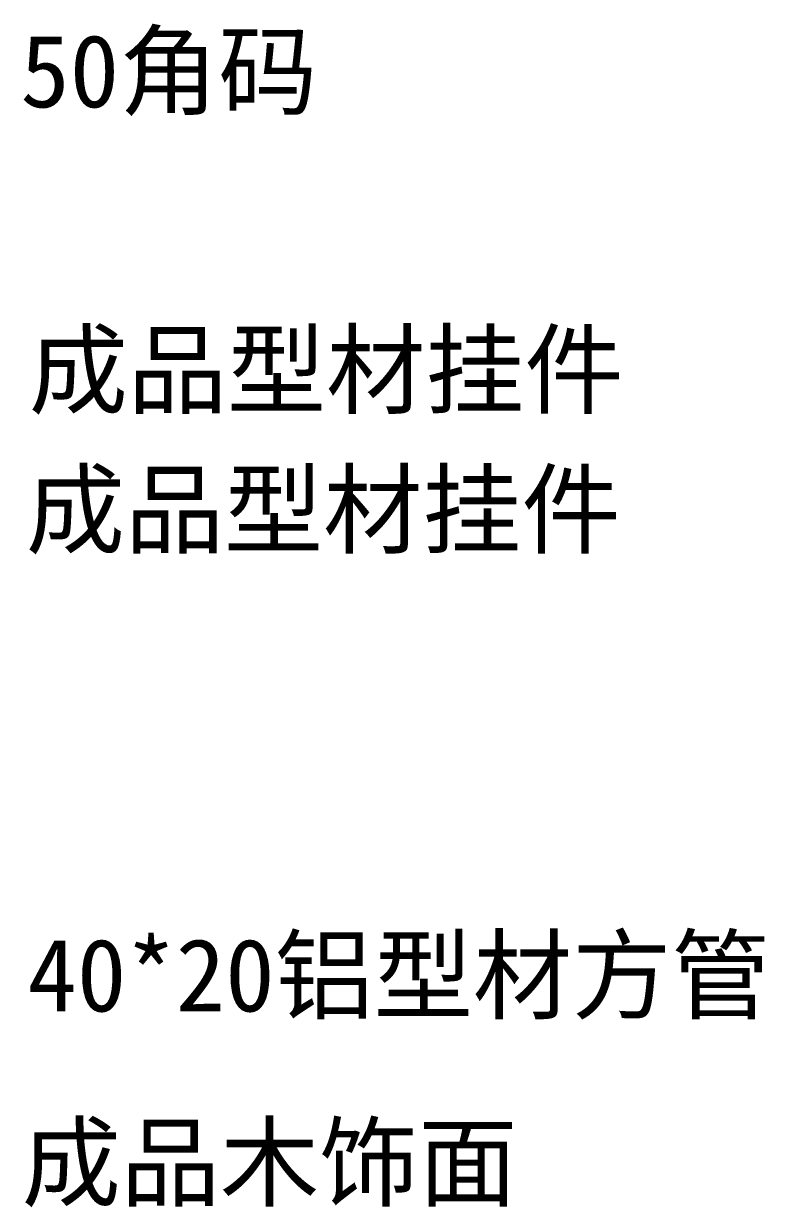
# Model space of a CAD drawing. Header units: millimetres. Extents: x -150677 to 588340, y -254013 to 149700.
# Drawn here: x 324243.8 to 324508.8, y -89098.2 to -88675.1 of the extents above; entities that cross this region are included whole.
import ezdxf

# ---------------------------------------------------------------- set-up
doc = ezdxf.new("R2010")
doc.units = ezdxf.units.MM
doc.header["$LTSCALE"] = 10
doc.header["$MEASUREMENT"] = 0
doc.styles.get("Standard").update_dxf_attribs({"font": ''})
doc.styles.get('Standard').set_extended_font_data('SimSun')

msp = doc.modelspace()

# ---------------------------------------------------------------- texts
at = {"color": 1, "char_height": 26, "attachment_point": 5}
for s, insert in [('50角码', (324295.76, -88693.6, 0)), ('成品型材挂件', (324352.04, -88800.37, 0)), ('成品型材挂件', (324350.98, -88850.34, 0)), ('40*20铝型材方管', (324378.06, -89016.66, 0)), ('成品木饰面', (324331.78, -89083.68, 0))]:
    msp.add_mtext(s, dxfattribs=dict(at, insert=insert))

doc.saveas('drawing.dxf')
